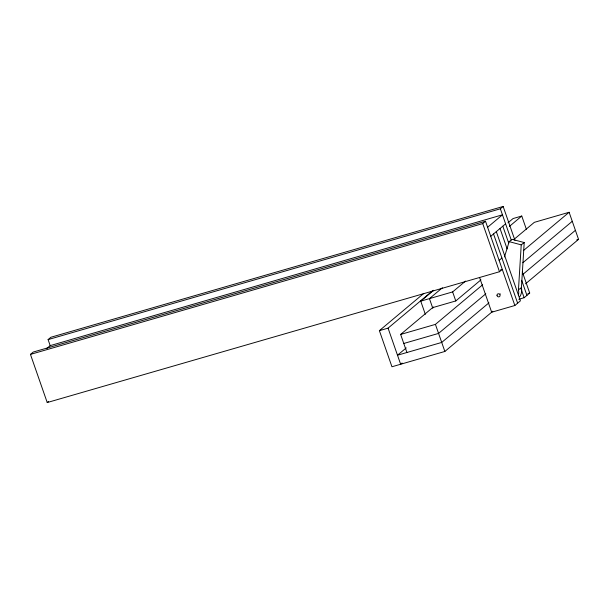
<?xml version="1.0" encoding="UTF-8"?>
<svg xmlns="http://www.w3.org/2000/svg" width="609" height="609" viewBox="0 0 609 609"><rect width="100%" height="100%" fill="white"/><g stroke="black" fill="none" stroke-linecap="round" stroke-linejoin="round"><path stroke-width="0.91" d="M518.366 295.494A12.88 11.86 52.2 0 0 518.457 289.838L521.228 244.856L524.204 242.549L512.154 239.345L509.17 241.651L504.473 256.937M519.759 296.781A12.88 11.86 52.2 0 0 521.433 287.532L524.204 242.549M500.446 269.924L502.28 269.399L499.494 271.736L47.22 402.541L30.45 354.392L33.236 352.055L485.51 221.25L514.856 305.512L491.661 312.219L479.641 277.696M50.265 345.843L48.088 339.601L50.874 337.264L503.148 206.459L514.948 240.342M46.649 348.584L50.189 345.623L502.463 214.81L487.603 227.264M47.22 402.541L48.613 401.377M30.45 354.392L482.724 223.587L485.51 221.25M48.088 339.601L500.362 208.796L503.148 206.459M490.747 236.292L505.607 223.838M492.81 311.252L444.859 351.462L391.952 366.763L379.377 330.649L423.697 293.485M507.975 222.818L513.067 218.555L521.761 216.035L526.359 229.25M379.377 330.649L388.07 328.137L432.39 290.973M509.413 226.396L521.761 216.035M425.326 314.305L420.743 301.143L433.677 290.287M442.378 287.775L429.436 298.623L432.801 308.276M406.926 352.497L400.638 334.44L433.334 307.02M513.981 239.398L534.329 222.338L569.118 212.275L578.55 239.36L525.514 283.832M420.743 301.143L452.632 291.917L465.573 281.069M499.136 260.37L501.915 258.033M432.58 307.652L455.776 300.945L480.935 279.851M406.226 347.906L397.502 355.222L441.715 342.433L488.943 302.833M400.638 334.44L435.427 324.376L482.655 284.776M523.344 250.657L569.118 212.275M402.1 363.025L400.646 364.251L388.07 328.137M485.799 293.804L438.571 333.405L403.782 343.468M522.857 262.73L572.262 221.303M523.093 274.195L575.406 230.331M514.856 305.512L520.421 300.838L496.32 231.626M518.784 299.27L524.136 297.725L529.708 293.058L522.309 271.812M518.457 289.838L521.433 287.532M576.746 239.885L578.55 239.36M527.919 293.568L529.708 293.058M509.17 241.651L521.228 244.856M500.362 208.796L511.233 239.999M502.821 226.175L508.721 243.113M521.669 280.307L526.922 295.388M500.035 228.512L507.137 248.921M521.045 288.849L524.136 297.725M493.534 233.963L517.635 303.175M482.724 223.587L499.494 271.736M452.632 291.917L455.776 300.945M435.427 324.376L444.859 351.462M500.332 294.101A1.606 1.492 50 0 1 500.058 293.782M497.005 295.335A1.606 1.492 50 0 0 499.418 296.667A1.606 1.492 50 0 0 499.197 293.964A1.606 1.492 50 0 0 497.005 295.335"/></g></svg>
